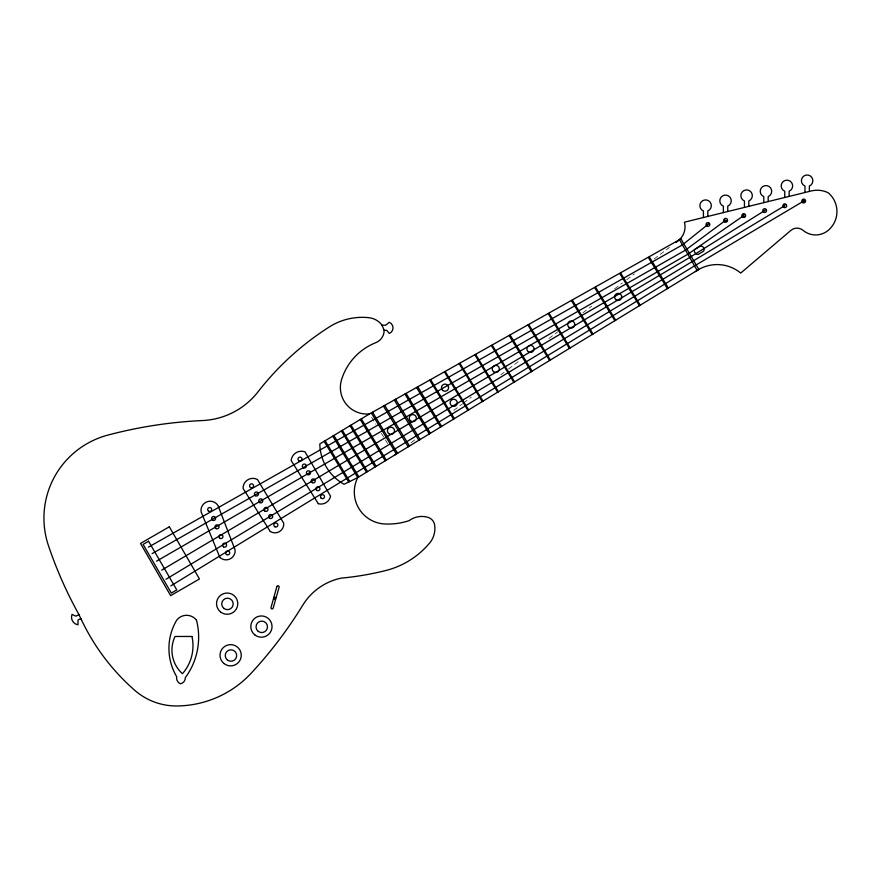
<?xml version="1.0" encoding="UTF-8"?>
<svg xmlns="http://www.w3.org/2000/svg" width="881" height="881" viewBox="0 0 881 881"><rect width="100%" height="100%" fill="white"/><g stroke="black" fill="none" stroke-linecap="round" stroke-linejoin="round"><path stroke-width="0.66" stroke-dasharray="4.41 3.3" d="M411.075 442.658L415.458 439.344M453.759 410.392L462.514 403.784M463.615 402.947L471.28 397.166M500.826 374.832L504.108 372.344M508.491 369.04L520.528 359.944M548.984 338.436L557.739 331.818M582.914 312.788L591.68 306.17M614.663 288.803L622.327 283.01M626.699 279.706L634.364 273.914M654.065 259.025L669.384 247.451M371.65 417.33L375.835 424.19M381.407 433.342L387.684 443.628"/><path stroke-width="1.32" d="M679.46 239.698L680.672 238.454L698.831 269.421L357.752 477.568L344.086 484.264A47.012 47.012 0 0 1 319.803 443.958L369.557 413.905L679.46 239.698L697.19 270.467M707.928 224.49L682.445 244.874L148.36 547.189M394.655 455.059L397.937 452.581M675.958 242.484L678.139 240.832A17.719 17.719 0 0 0 684.427 222.199L811.764 190.836A24.855 24.855 0 0 1 828.283 192.807A24.613 24.613 0 0 1 828.283 230.304A19.481 19.481 0 0 1 803.032 230.304A9.295 9.295 0 0 0 790.984 230.304L740.723 273.077A37.035 37.035 0 0 0 695.406 271.612M725.647 220.294L685.473 250.127L152.094 553.631M743.729 215.614L687.841 254.224L156.488 561.197M764.642 210.614L689.713 257.483L161.675 570.15M170.804 585.898L694.547 265.875L803.692 201.033M166.002 579.258L784.718 205.714M369.557 413.905A26.507 26.507 0 0 1 341.52 379.799A58.179 58.179 0 0 1 375.78 342.687A13.27 13.27 0 0 0 384.171 330.353L386.759 330.353L389.292 333.47A6.057 6.057 0 0 0 389.292 322.27L385.746 325.177L382.013 325.177A18.644 18.644 0 0 0 369.095 317.722A61.263 61.263 0 0 0 329.384 326.895A281.645 281.645 0 0 0 258.067 391.77A74.687 74.687 0 0 1 202.52 420.545A449.894 449.894 0 0 0 107.79 435.115A85.886 85.886 0 0 0 48.433 545.57A414.367 414.367 0 0 0 78.96 614.597L75.909 616.171L71.989 614.398A7.764 7.764 0 0 0 78.002 624.838L78.002 619.971L80.832 618.572L81.338 619.596A217.255 217.255 0 0 0 134.782 690.352A63.212 63.212 0 0 0 177.048 705.967A102.714 102.714 0 0 0 251.294 673.084A430.963 430.963 0 0 0 302.778 605.17A59.192 59.192 0 0 1 341.277 578.112A290.312 290.312 0 0 0 385.966 570.47A83.497 83.497 0 0 0 428.111 544.766A23.06 23.06 0 0 0 434.652 524.999A9.438 9.438 0 0 0 428.111 517.378A21.276 21.276 0 0 0 409.158 520.627A66.659 66.659 0 0 1 384.711 523.975A32.002 32.002 0 0 1 357.752 477.568L332.732 436.15M649.374 256.966L668.371 288.109M648.416 257.505L667.424 288.682M620.665 273.066L640.278 305.244M619.806 273.55L639.452 305.751M595.545 287.162L615.709 320.221M594.686 287.635L614.883 320.728M572.353 300.168L593.023 334.064M571.483 300.652L592.186 334.582M570.183 347.995L549.028 313.251M548.224 313.691L569.434 348.458M528.776 324.604L550.405 360.065M527.972 325.056L549.623 360.538M510.121 335.066L532.157 371.187M509.185 335.595L531.232 371.749M492.193 345.121L514.625 381.891M491.422 345.55L513.865 382.354M475.652 354.393L498.437 391.759M474.903 354.823L497.699 392.21M459.904 363.236L483.03 401.152M459.144 363.655L482.292 401.615M445.191 371.485L468.648 409.929M444.442 371.903L467.91 410.381M430.622 379.656L454.398 418.629M429.741 380.151L453.539 419.147M416.57 387.541L440.643 427.01M406.075 393.422L430.391 433.265M404.93 394.06L429.267 433.959M395.591 399.302L420.127 439.531M394.292 400.029L418.849 440.302M384.733 405.392L409.5 446.006M383.433 406.119L408.233 446.777M372.553 412.22L397.595 453.275M371.308 412.925L396.373 454.012M351.012 425.105L376.165 466.346M342.346 430.346L367.52 471.61M341.343 430.941L366.518 472.227M417.792 386.847L441.656 426.393M361.342 418.86L386.296 460.157M360.285 419.51L385.228 460.807M350.021 425.71L374.998 467.051M333.844 435.478L358.864 476.896M325.133 440.742L349.746 481.5M324.142 441.337L348.7 482.006M78.96 614.597L81.338 619.596M382.013 325.177L384.171 330.353M809.364 191.43L809.364 186.023A5.738 5.738 0 0 0 811.665 177.213A5.738 5.738 0 0 0 802.569 177.257A5.738 5.738 0 0 0 804.97 186.045L804.97 192.51M789.145 196.408L789.145 191.199A5.738 5.738 0 0 0 791.457 182.4A5.738 5.738 0 0 0 782.35 182.444A5.738 5.738 0 0 0 784.751 191.232L784.751 197.487M768.188 201.562L768.188 196.606A5.738 5.738 0 0 0 770.501 187.796A5.738 5.738 0 0 0 761.393 187.84A5.738 5.738 0 0 0 763.794 196.628L763.794 202.641M748.828 206.33L748.828 200.945A5.738 5.738 0 0 0 751.13 192.135A5.738 5.738 0 0 0 742.033 192.179A5.738 5.738 0 0 0 744.434 200.967L744.434 207.42M727.761 211.517L727.761 206.121A5.738 5.738 0 0 0 730.074 197.322A5.738 5.738 0 0 0 720.966 197.366A5.738 5.738 0 0 0 723.367 206.154L723.367 212.607M707.817 216.44L707.817 210.933A5.738 5.738 0 0 0 710.13 202.123A5.738 5.738 0 0 0 701.023 202.178A5.738 5.738 0 0 0 703.423 210.955L703.423 217.519M706.925 225.062A1.145 1.145 0 0 1 706.925 223.917M708.731 223.675A1.145 1.145 0 0 1 709.029 224.192M726.759 220.591A1.145 1.145 0 0 1 726.462 221.098M724.656 220.867A1.145 1.145 0 0 1 724.656 219.71M744.72 216.186A1.145 1.145 0 0 1 744.027 216.726M743.157 216.605A1.145 1.145 0 0 1 742.738 216.186M743.432 214.501A1.145 1.145 0 0 1 744.027 214.501M765.215 209.612A1.145 1.145 0 0 1 765.633 210.041M784.475 206.881A1.145 1.145 0 0 1 783.969 206.583M783.672 206.066A1.145 1.145 0 0 1 783.672 205.471M784.2 204.777A1.145 1.145 0 0 1 785.345 204.777M803.12 202.035A1.145 1.145 0 0 1 802.591 201.331M802.701 200.461A1.145 1.145 0 0 1 803.12 200.042M804.805 200.736A1.145 1.145 0 0 1 804.805 201.331M273.782 597.968C275.048 602.175 277.086 595.071 273.782 597.968M276.854 586.614L271.073 607.339A1.123 1.123 0 0 0 271.667 608.815A1.123 1.123 0 0 0 273.132 608.22L279.112 587.253A1.178 1.178 0 0 0 278.308 585.799A1.178 1.178 0 0 0 276.854 586.614M700.56 245.986L694.448 249.73A3.821 3.821 0 0 0 698.049 254.499L703.721 251.118A3.502 3.502 0 0 0 700.56 245.986M148.559 541.231L143.096 544.403L171.31 593.056L176.773 589.896L148.559 541.231M169.339 526.794L140.508 543.434L170.639 595.622L199.469 578.982L169.339 526.794M191.959 636.467L175.033 636.467A31.727 31.727 0 0 0 182.444 673.723A42.398 42.398 0 0 0 191.959 636.467M270.291 531.518L243.057 488.404A9.779 9.779 0 0 1 257.483 479.539L283.737 523.259A8.821 8.821 0 0 1 270.291 531.518M318.305 503.701L291.148 460.521A10.33 10.33 0 0 1 305.002 451.843L330.54 496.212A9.735 9.735 0 0 1 318.305 503.701M219.92 557.486L201.11 511.927A9.206 9.206 0 0 1 218.07 505.65L235.15 550.085A9.107 9.107 0 0 1 219.92 557.486M223.972 663.525A10.616 10.616 0 0 0 241.13 656.896A10.616 10.616 0 0 0 226.802 645.355A10.616 10.616 0 0 0 223.972 663.525M227.496 660.1A5.738 5.738 0 0 0 236.648 656.235A5.738 5.738 0 0 0 228.73 650.233A5.738 5.738 0 0 0 227.496 660.1M196.485 620.169A12.488 12.488 0 0 0 176.685 620.169A55.426 55.426 0 0 0 176.685 676.696A6.343 6.343 0 0 0 180.473 683.788A6.079 6.079 0 0 0 185.329 677.632A68.2 68.2 0 0 0 196.485 620.169M224.005 608.496A5.738 5.738 0 0 0 233.168 604.63A5.738 5.738 0 0 0 225.239 598.628A5.738 5.738 0 0 0 224.005 608.496M220.492 611.921A10.616 10.616 0 0 0 237.639 605.291A10.616 10.616 0 0 0 223.322 593.75A10.616 10.616 0 0 0 220.492 611.921M212.596 520.208A2.004 2.004 0 0 0 215.614 518.469A2.004 2.004 0 0 0 212.596 516.729A2.004 2.004 0 0 0 212.596 520.208M216.021 528.589A2.004 2.004 0 0 0 219.028 526.849A2.004 2.004 0 0 0 216.021 525.109A2.004 2.004 0 0 0 216.021 528.589M208.676 511.255A2.004 2.004 0 0 0 211.682 509.515A2.004 2.004 0 0 0 208.676 507.775A2.004 2.004 0 0 0 208.676 511.255M226.67 554.623A2.004 2.004 0 0 0 229.688 552.883A2.004 2.004 0 0 0 226.67 551.143A2.004 2.004 0 0 0 226.67 554.623M219.964 538.302A2.004 2.004 0 0 0 222.981 536.562A2.004 2.004 0 0 0 219.964 534.822A2.004 2.004 0 0 0 219.964 538.302M223.565 546.881A2.004 2.004 0 0 0 226.582 545.141A2.004 2.004 0 0 0 223.565 543.401A2.004 2.004 0 0 0 223.565 546.881M250.578 487.578A2.004 2.004 0 0 0 253.585 485.838A2.004 2.004 0 0 0 250.578 484.098A2.004 2.004 0 0 0 250.578 487.578M255.424 495.739A2.004 2.004 0 0 0 258.441 493.999A2.004 2.004 0 0 0 255.424 492.259A2.004 2.004 0 0 0 255.424 495.739M259.741 502.611A2.004 2.004 0 0 0 262.758 500.871A2.004 2.004 0 0 0 259.741 499.131A2.004 2.004 0 0 0 259.741 502.611M269.696 518.27A2.004 2.004 0 0 0 272.703 516.53A2.004 2.004 0 0 0 269.696 514.801A2.004 2.004 0 0 0 269.696 518.27M274.839 526.761A2.004 2.004 0 0 0 277.856 525.021A2.004 2.004 0 0 0 274.839 523.281A2.004 2.004 0 0 0 274.839 526.761M264.972 511.134A2.004 2.004 0 0 0 267.989 509.394A2.004 2.004 0 0 0 264.972 507.654A2.004 2.004 0 0 0 264.972 511.134M299.011 460.862A2.004 2.004 0 0 0 302.029 459.122A2.004 2.004 0 0 0 299.011 457.382A2.004 2.004 0 0 0 299.011 460.862M303.35 467.789A2.004 2.004 0 0 0 306.357 466.049A2.004 2.004 0 0 0 303.35 464.309A2.004 2.004 0 0 0 303.35 467.789M307.414 474.562A2.004 2.004 0 0 0 310.431 472.822A2.004 2.004 0 0 0 307.414 471.082A2.004 2.004 0 0 0 307.414 474.562M312.259 482.634A2.004 2.004 0 0 0 315.266 480.894A2.004 2.004 0 0 0 312.259 479.154A2.004 2.004 0 0 0 312.259 482.634M316.962 490.475A2.004 2.004 0 0 0 319.979 488.735A2.004 2.004 0 0 0 316.962 486.995A2.004 2.004 0 0 0 316.962 490.475M321.091 498.095A2.004 2.004 0 0 0 324.45 497.192A2.004 2.004 0 0 0 321.983 494.737A2.004 2.004 0 0 0 321.091 498.095M254.763 634.838A10.616 10.616 0 0 0 271.921 628.208A10.616 10.616 0 0 0 257.604 616.667A10.616 10.616 0 0 0 254.763 634.838M258.287 631.413A5.738 5.738 0 0 0 267.45 627.547A5.738 5.738 0 0 0 259.521 621.546A5.738 5.738 0 0 0 258.287 631.413M388.939 433.738A3.568 3.568 0 0 0 394.523 431.073A3.568 3.568 0 0 0 389.424 427.571A3.568 3.568 0 0 0 388.939 433.738M443 390.591A3.568 3.568 0 0 0 448.583 387.937A3.568 3.568 0 0 0 443.495 384.435A3.568 3.568 0 0 0 443 390.591M451.667 405.756A3.568 3.568 0 0 0 457.25 403.102A3.568 3.568 0 0 0 452.151 399.6A3.568 3.568 0 0 0 451.667 405.756M493.767 371.826A3.568 3.568 0 0 0 499.351 369.172A3.568 3.568 0 0 0 494.252 365.67A3.568 3.568 0 0 0 493.767 371.826M528.446 351.86A3.568 3.568 0 0 0 534.029 349.206A3.568 3.568 0 0 0 528.93 345.704A3.568 3.568 0 0 0 528.446 351.86M569.203 327.424A3.568 3.568 0 0 0 574.775 324.77A3.568 3.568 0 0 0 569.688 321.268A3.568 3.568 0 0 0 569.203 327.424M616.138 299.859A3.568 3.568 0 0 0 621.722 297.205A3.568 3.568 0 0 0 616.623 293.703A3.568 3.568 0 0 0 616.138 299.859M410.788 421.096A3.568 3.568 0 0 0 416.372 418.442A3.568 3.568 0 0 0 411.273 414.929A3.568 3.568 0 0 0 410.788 421.096M706.969 226.098A1.894 1.894 0 0 0 709.833 224.49A1.894 1.894 0 0 0 707.003 222.816A1.894 1.894 0 0 0 706.969 226.098M724.7 221.902A1.894 1.894 0 0 0 727.563 220.294A1.894 1.894 0 0 0 724.733 218.62A1.894 1.894 0 0 0 724.7 221.902M742.771 217.222A1.894 1.894 0 0 0 745.645 215.614A1.894 1.894 0 0 0 742.815 213.94A1.894 1.894 0 0 0 742.771 217.222M763.695 212.222A1.894 1.894 0 0 0 766.558 210.614A1.894 1.894 0 0 0 763.728 208.94A1.894 1.894 0 0 0 763.695 212.222M783.826 207.387A1.894 1.894 0 0 0 786.689 205.769A1.894 1.894 0 0 0 783.859 204.095A1.894 1.894 0 0 0 783.826 207.387M802.745 202.652A1.894 1.894 0 0 0 805.608 201.033A1.894 1.894 0 0 0 802.778 199.359A1.894 1.894 0 0 0 802.745 202.652"/></g></svg>
